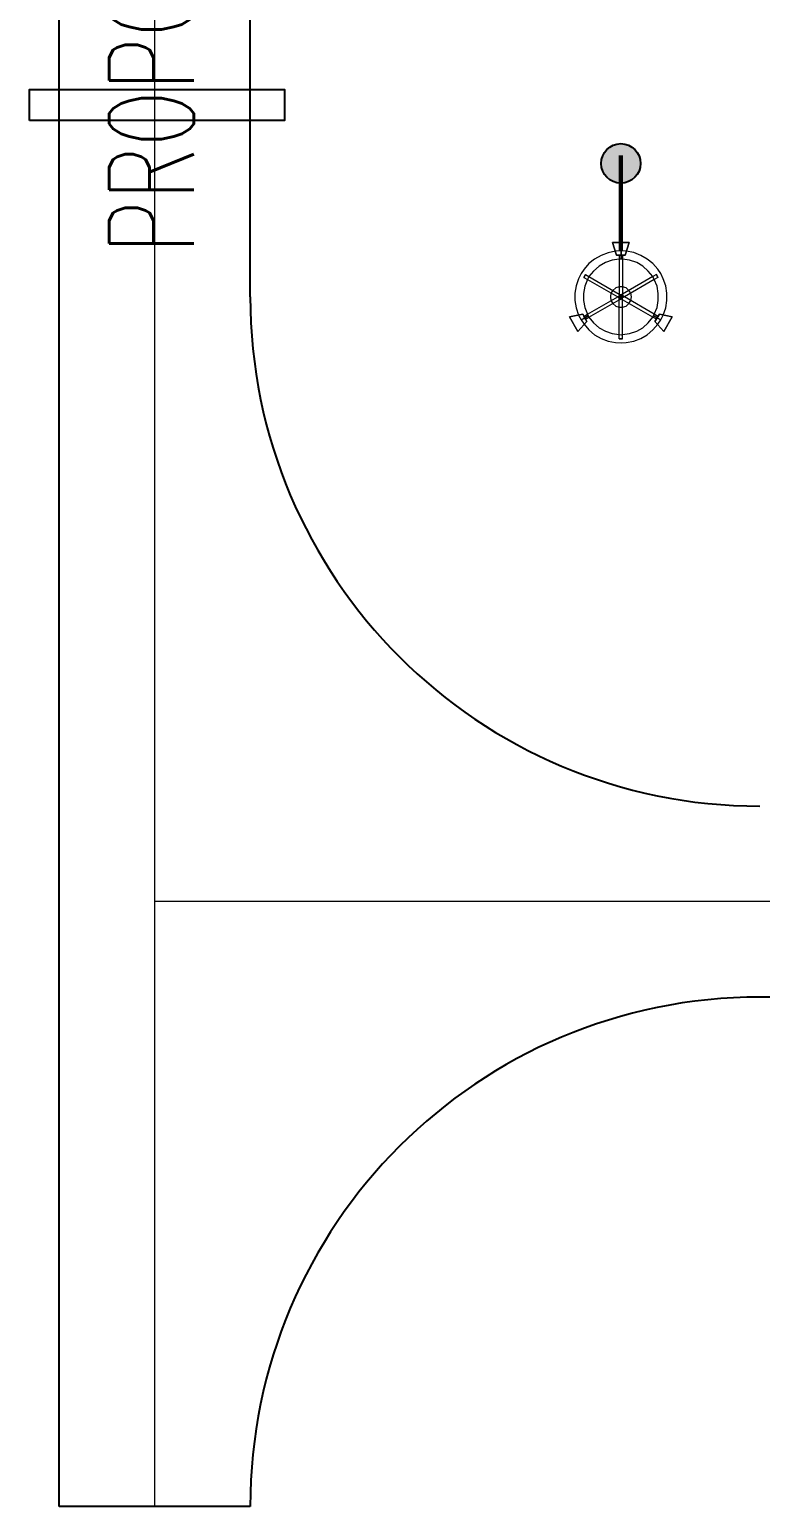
# Model space of a CAD drawing. Header units: inches. Extents: x 517790 to 538444, y 301815 to 302461.
# Drawn here: x 517896.62 to 517913.83, y 302287.16 to 302321.96 of the extents above; entities that cross this region are included whole.
import ezdxf
from ezdxf.enums import TextEntityAlignment as Align

# ---------------------------------------------------------------- set-up
doc = ezdxf.new("R2010")
doc.units = ezdxf.units.IN
doc.header["$MEASUREMENT"] = 0
doc.linetypes.add('DASHDOT', pattern=[25.4, 12.7, -6.35, 0, -6.35])
doc.layers.add('Layer 1', color=7, linetype='Continuous')
doc.layers.add('电气-接地设计-接地线', color=3, linetype='接地线')
doc.layers.add('Layout', color=6, linetype='Continuous', lineweight=15)
doc.styles.add('EESLTYPE', font='TXT.shx')
doc.styles.add('HZTXT', font='simplexs.shx', dxfattribs={"width": 0.7, "bigfont": 'hztxt.shx'})
doc.linetypes.add('接地线', pattern='A,500,["/",EESLTYPE,S=200,R=0,X=0,Y=-100],-200,60,-200', length=960)

# ---------------------------------------------------------------- blocks, each defined once
blk = doc.blocks.new('Tower Light')
at = {"layer": 'Layer 1', "color": 1, "lineweight": 5}
for points in [[(-0.0167, 0.208), (-0.05, 0.2013), (-0.08, 0.1896), (-0.11, 0.173), (-0.135, 0.153), (-0.1567, 0.128)], [(0.0083, 0.2096), (-0.0167, 0.208)], [(0.0317, 0.208), (0.0083, 0.2096)], [(0.1733, 0.128), (0.15, 0.153), (0.125, 0.173), (0.0967, 0.1896), (0.065, 0.203), (0.0317, 0.208)], [(0.0083, 0.173), (0, 0.173), (-0.0317, 0.168), (-0.0617, 0.158), (-0.09, 0.1413), (-0.115, 0.1196), (-0.135, 0.0946), (-0.1383, 0.088)], [(0, 0.1913), (0, 0.0046)], [(0.1533, 0.088), (0.15, 0.0946), (0.13, 0.1196), (0.105, 0.1413), (0.0783, 0.158), (0.0467, 0.168), (0.015, 0.173), (0.0083, 0.173)], [(0.015, 0.1913), (0.015, 0.0046)], [(-0.1817, 0.0846), (-0.1917, 0.053), (-0.1983, 0.0213), (-0.1983, -0.012), (-0.1917, -0.0454), (-0.1817, -0.077)], [(-0.17, 0.108), (-0.1817, 0.0846)], [(-0.1567, 0.128), (-0.17, 0.108)], [(-0.1383, 0.088), (-0.1417, 0.0813), (-0.1533, 0.0513), (-0.16, 0.0196), (-0.16, -0.012), (-0.1533, -0.0437), (-0.1417, -0.0737), (-0.1383, -0.0804)], [(-0.1583, 0.0913), (-0.1417, 0.0813), (-0.0067, 0.0046), (0.0033, -0.002)], [(-0.15, 0.1046), (-0.135, 0.0946), (0, 0.0163), (0.0117, 0.0113)], [(0.1667, 0.1046), (0.15, 0.0946), (0.015, 0.0163), (0.0033, 0.0113)], [(0.1733, 0.0913), (0.1567, 0.0813), (0.0233, 0.0046), (0.0117, -0.002)], [(0.1533, -0.0804), (0.1567, -0.0737), (0.17, -0.0437), (0.175, -0.012), (0.175, 0.0196), (0.17, 0.0513), (0.1567, 0.0813), (0.1533, 0.088)], [(0.1867, 0.108), (0.1733, 0.128)], [(0.1967, 0.0846), (0.1867, 0.108)], [(0.1967, -0.077), (0.2083, -0.0454), (0.2133, -0.012), (0.2133, 0.0213), (0.2083, 0.053), (0.1967, 0.0846)], [(-0.1583, -0.0837), (-0.1417, -0.0737), (-0.0067, 0.0046), (0.0033, 0.0113)], [(0.055, 0.0046), (0.0517, 0.0213), (0.0433, 0.033), (0.0317, 0.0446), (0.015, 0.0496), (0, 0.0496), (-0.015, 0.0446), (-0.0283, 0.033), (-0.0367, 0.0213), (-0.0383, 0.0046), (-0.0367, -0.012), (-0.0283, -0.0254), (-0.015, -0.037), (0, -0.042), (0.015, -0.042), (0.0317, -0.037), (0.0433, -0.0254), (0.0517, -0.012), (0.055, 0.0046)], [(-0.0367, 0.0213), (-0.0383, 0.0046), (-0.0367, -0.012)], [(-0.0283, 0.033), (-0.0367, 0.0213)], [(0, 0.0496), (-0.015, 0.0446), (-0.0283, 0.033)], [(0.0167, 0.0046), (0.015, 0.0113), (0.0083, 0.013), (0.0017, 0.0113), (-0.0017, 0.0046), (0.0017, -0.002), (0.0083, -0.0054), (0.015, -0.002), (0.0167, 0.0046), (0.015, 0.0113), (0.0083, 0.013), (0.0017, 0.0113), (-0.0017, 0.0046), (0.0017, -0.002), (0.0083, -0.0054), (0.015, -0.002), (0.0167, 0.0046)], [(0.015, 0.0496), (0, 0.0496)], [(0, -0.1837), (0, 0.0046)], [(0.1733, -0.0837), (0.1567, -0.0737), (0.0233, 0.0046), (0.0117, 0.0113)], [(0.0433, 0.033), (0.0317, 0.0446), (0.015, 0.0496)], [(0.015, -0.1837), (0.015, 0.0046)], [(0.0517, 0.0213), (0.0433, 0.033)], [(0.0517, -0.012), (0.055, 0.0046), (0.0517, 0.0213)], [(-0.15, -0.0954), (-0.135, -0.087), (0, -0.0087), (0.0117, -0.002)], [(-0.0367, -0.012), (-0.0283, -0.0254)], [(-0.0283, -0.0254), (-0.015, -0.037), (0, -0.042)], [(0, -0.042), (0.0083, -0.042)], [(0.1667, -0.0954), (0.15, -0.087), (0.015, -0.0087), (0.0033, -0.002)], [(0.0083, -0.042), (0.015, -0.042)], [(0.015, -0.042), (0.0317, -0.037), (0.0433, -0.0254)], [(0.0433, -0.0254), (0.0517, -0.012)], [(-0.1817, -0.077), (-0.17, -0.0987)], [(-0.17, -0.0987), (-0.1567, -0.1187)], [(-0.1567, -0.1187), (-0.135, -0.1437), (-0.11, -0.1654), (-0.08, -0.182), (-0.05, -0.1937), (-0.0167, -0.2004)], [(-0.1383, -0.0804), (-0.135, -0.087), (-0.115, -0.112), (-0.09, -0.1337), (-0.0617, -0.1487), (-0.0317, -0.1604), (0, -0.1637), (0.0083, -0.1654)], [(0.0083, -0.1654), (0.015, -0.1637), (0.0467, -0.1604), (0.0783, -0.1487), (0.105, -0.1337), (0.13, -0.112), (0.15, -0.087), (0.1533, -0.0804)], [(0.0317, -0.2004), (0.065, -0.1937), (0.0967, -0.182), (0.125, -0.1654), (0.15, -0.1437), (0.1733, -0.1187)], [(0.1867, -0.0987), (0.17, -0.0904), (0.155, -0.0804), (0.1533, -0.0804), (0.1867, -0.0987), (0.17, -0.0904), (0.155, -0.0804), (0.1533, -0.0804), (0.1867, -0.0987)], [(0.1733, -0.1187), (0.1867, -0.0987)], [(0.1867, -0.0987), (0.1967, -0.077)], [(-0.0167, -0.2004), (0.0083, -0.202)], [(0.0083, -0.202), (0.0317, -0.2004)]]:
    blk.add_lwpolyline(points, dxfattribs=at)
for points, knots in [([(-0.0117, 0.1913), (-0.0117, 0.1913), (-0.03, 0.248), (-0.03, 0.248), (-0.03, 0.248), (-0.0117, 0.1913), (-0.0117, 0.1913)], [0, 0, 0, 0, 1, 1, 1, 2, 2, 2, 2]), ([(-0.03, 0.248), (-0.03, 0.248), (0.045, 0.248), (0.045, 0.248), (0.045, 0.248), (-0.03, 0.248), (-0.03, 0.248)], [0, 0, 0, 0, 1, 1, 1, 2, 2, 2, 2]), ([(0.045, 0.248), (0.045, 0.248), (-0.03, 0.248), (-0.03, 0.248), (-0.03, 0.248), (0.045, 0.248), (0.045, 0.248)], [0, 0, 0, 0, 1, 1, 1, 2, 2, 2, 2]), ([(-0.03, 0.248), (-0.03, 0.248), (-0.0117, 0.1913), (-0.0117, 0.1913), (-0.0117, 0.1913), (-0.03, 0.248), (-0.03, 0.248)], [0, 0, 0, 0, 1, 1, 1, 2, 2, 2, 2]), ([(0.0083, 0.2096), (0.0083, 0.2096), (0.0083, 0.173), (0.0083, 0.173), (0.0083, 0.173), (0.0083, 0.2096), (0.0083, 0.2096), (0.0083, 0.2096), (0.0083, 0.173), (0.0083, 0.173), (0.0083, 0.173), (0.0083, 0.2096), (0.0083, 0.2096)], [0, 0, 0, 0, 1, 1, 1, 2, 2, 2, 3, 3, 3, 4, 4, 4, 4]), ([(0.0267, 0.1913), (0.0267, 0.1913), (0.045, 0.248), (0.045, 0.248), (0.045, 0.248), (0.0267, 0.1913), (0.0267, 0.1913)], [0, 0, 0, 0, 1, 1, 1, 2, 2, 2, 2]), ([(0.045, 0.248), (0.045, 0.248), (0.0267, 0.1913), (0.0267, 0.1913), (0.0267, 0.1913), (0.045, 0.248), (0.045, 0.248)], [0, 0, 0, 0, 1, 1, 1, 2, 2, 2, 2]), ([(-0.0117, 0.1913), (-0.0117, 0.1913), (0.0267, 0.1913), (0.0267, 0.1913), (0.0267, 0.1913), (-0.0117, 0.1913), (-0.0117, 0.1913)], [0, 0, 0, 0, 1, 1, 1, 2, 2, 2, 2]), ([(0.0267, 0.1913), (0.0267, 0.1913), (-0.0117, 0.1913), (-0.0117, 0.1913), (-0.0117, 0.1913), (0.0267, 0.1913), (0.0267, 0.1913)], [0, 0, 0, 0, 1, 1, 1, 2, 2, 2, 2]), ([(0.0083, 0.1913), (0.0083, 0.1913), (0.015, 0.1913), (0.015, 0.1913), (0.015, 0.1913), (0, 0.1913), (0, 0.1913), (0, 0.1913), (0.015, 0.1913), (0.015, 0.1913), (0.015, 0.1913), (0, 0.1913), (0, 0.1913), (0, 0.1913), (0.0083, 0.1913), (0.0083, 0.1913)], [0, 0, 0, 0, 1, 1, 1, 2, 2, 2, 3, 3, 3, 4, 4, 4, 5, 5, 5, 5]), ([(-0.15, 0.1046), (-0.15, 0.1046), (-0.1583, 0.0913), (-0.1583, 0.0913), (-0.1583, 0.0913), (-0.15, 0.1046), (-0.15, 0.1046)], [0, 0, 0, 0, 1, 1, 1, 2, 2, 2, 2]), ([(0.1667, 0.1046), (0.1667, 0.1046), (0.1733, 0.0913), (0.1733, 0.0913), (0.1733, 0.0913), (0.1667, 0.1046), (0.1667, 0.1046)], [0, 0, 0, 0, 1, 1, 1, 2, 2, 2, 2]), ([(0.0083, 0.0046), (0.0083, 0.0046), (0.0033, 0.0113), (0.0033, 0.0113), (0.0033, 0.0113), (0.0117, -0.002), (0.0117, -0.002), (0.0117, -0.002), (0.0083, 0.0046), (0.0083, 0.0046), (0.0083, 0.0046), (0.0117, -0.002), (0.0117, -0.002), (0.0117, -0.002), (0.0033, 0.0113), (0.0033, 0.0113), (0.0033, 0.0113), (0.0083, 0.0046), (0.0083, 0.0046), (0.0083, 0.0046), (0.0033, -0.002), (0.0033, -0.002), (0.0033, -0.002), (0.0117, 0.0113), (0.0117, 0.0113), (0.0117, 0.0113), (0.0083, 0.0046), (0.0083, 0.0046), (0.0083, 0.0046), (0.0117, 0.0113), (0.0117, 0.0113), (0.0117, 0.0113), (0.0033, -0.002), (0.0033, -0.002), (0.0033, -0.002), (0.0083, 0.0046), (0.0083, 0.0046), (0.0083, 0.0046), (0.015, 0.0046), (0.015, 0.0046), (0.015, 0.0046), (0, 0.0046), (0, 0.0046), (0, 0.0046), (0.0083, 0.0046), (0.0083, 0.0046), (0.0083, 0.0046), (0, 0.0046), (0, 0.0046), (0, 0.0046), (0.015, 0.0046), (0.015, 0.0046), (0.015, 0.0046), (0.0083, 0.0046), (0.0083, 0.0046)], [0, 0, 0, 0, 1, 1, 1, 2, 2, 2, 3, 3, 3, 4, 4, 4, 5, 5, 5, 6, 6, 6, 7, 7, 7, 8, 8, 8, 9, 9, 9, 10, 10, 10, 11, 11, 11, 12, 12, 12, 13, 13, 13, 14, 14, 14, 15, 15, 15, 16, 16, 16, 17, 17, 17, 18, 18, 18, 18]), ([(-0.2217, -0.0854), (-0.2217, -0.0854), (-0.1633, -0.0737), (-0.1633, -0.0737), (-0.1633, -0.0737), (-0.2217, -0.0854), (-0.2217, -0.0854)], [0, 0, 0, 0, 1, 1, 1, 2, 2, 2, 2]), ([(-0.1633, -0.0737), (-0.1633, -0.0737), (-0.2217, -0.0854), (-0.2217, -0.0854), (-0.2217, -0.0854), (-0.1633, -0.0737), (-0.1633, -0.0737)], [0, 0, 0, 0, 1, 1, 1, 2, 2, 2, 2]), ([(-0.185, -0.1504), (-0.185, -0.1504), (-0.2217, -0.0854), (-0.2217, -0.0854), (-0.2217, -0.0854), (-0.185, -0.1504), (-0.185, -0.1504)], [0, 0, 0, 0, 1, 1, 1, 2, 2, 2, 2]), ([(-0.2217, -0.0854), (-0.2217, -0.0854), (-0.185, -0.1504), (-0.185, -0.1504), (-0.185, -0.1504), (-0.2217, -0.0854), (-0.2217, -0.0854)], [0, 0, 0, 0, 1, 1, 1, 2, 2, 2, 2]), ([(-0.185, -0.1504), (-0.185, -0.1504), (-0.145, -0.1054), (-0.145, -0.1054), (-0.145, -0.1054), (-0.185, -0.1504), (-0.185, -0.1504)], [0, 0, 0, 0, 1, 1, 1, 2, 2, 2, 2]), ([(-0.145, -0.1054), (-0.145, -0.1054), (-0.185, -0.1504), (-0.185, -0.1504), (-0.185, -0.1504), (-0.145, -0.1054), (-0.145, -0.1054)], [0, 0, 0, 0, 1, 1, 1, 2, 2, 2, 2]), ([(-0.155, -0.0904), (-0.155, -0.0904), (-0.1383, -0.0804), (-0.1383, -0.0804), (-0.1383, -0.0804), (-0.14, -0.0804), (-0.14, -0.0804), (-0.14, -0.0804), (-0.155, -0.0904), (-0.155, -0.0904), (-0.155, -0.0904), (-0.17, -0.0987), (-0.17, -0.0987), (-0.17, -0.0987), (-0.155, -0.0904), (-0.155, -0.0904), (-0.155, -0.0904), (-0.1383, -0.0804), (-0.1383, -0.0804), (-0.1383, -0.0804), (-0.14, -0.0804), (-0.14, -0.0804), (-0.14, -0.0804), (-0.155, -0.0904), (-0.155, -0.0904), (-0.155, -0.0904), (-0.17, -0.0987), (-0.17, -0.0987), (-0.17, -0.0987), (-0.155, -0.0904), (-0.155, -0.0904)], [0, 0, 0, 0, 1, 1, 1, 2, 2, 2, 3, 3, 3, 4, 4, 4, 5, 5, 5, 6, 6, 6, 7, 7, 7, 8, 8, 8, 9, 9, 9, 10, 10, 10, 10]), ([(-0.1633, -0.0737), (-0.1633, -0.0737), (-0.145, -0.1054), (-0.145, -0.1054), (-0.145, -0.1054), (-0.1633, -0.0737), (-0.1633, -0.0737)], [0, 0, 0, 0, 1, 1, 1, 2, 2, 2, 2]), ([(-0.145, -0.1054), (-0.145, -0.1054), (-0.1633, -0.0737), (-0.1633, -0.0737), (-0.1633, -0.0737), (-0.145, -0.1054), (-0.145, -0.1054)], [0, 0, 0, 0, 1, 1, 1, 2, 2, 2, 2]), ([(-0.15, -0.0954), (-0.15, -0.0954), (-0.1583, -0.0837), (-0.1583, -0.0837), (-0.1583, -0.0837), (-0.15, -0.0954), (-0.15, -0.0954)], [0, 0, 0, 0, 1, 1, 1, 2, 2, 2, 2]), ([(0.16, -0.1054), (0.16, -0.1054), (0.18, -0.0737), (0.18, -0.0737), (0.18, -0.0737), (0.16, -0.1054), (0.16, -0.1054)], [0, 0, 0, 0, 1, 1, 1, 2, 2, 2, 2]), ([(0.18, -0.0737), (0.18, -0.0737), (0.2367, -0.0854), (0.2367, -0.0854), (0.2367, -0.0854), (0.18, -0.0737), (0.18, -0.0737), (0.18, -0.0737), (0.16, -0.1054), (0.16, -0.1054), (0.16, -0.1054), (0.18, -0.0737), (0.18, -0.0737)], [0, 0, 0, 0, 1, 1, 1, 2, 2, 2, 3, 3, 3, 4, 4, 4, 4]), ([(0.16, -0.1054), (0.16, -0.1054), (0.2, -0.1504), (0.2, -0.1504), (0.2, -0.1504), (0.16, -0.1054), (0.16, -0.1054)], [0, 0, 0, 0, 1, 1, 1, 2, 2, 2, 2]), ([(0.2, -0.1504), (0.2, -0.1504), (0.16, -0.1054), (0.16, -0.1054), (0.16, -0.1054), (0.2, -0.1504), (0.2, -0.1504)], [0, 0, 0, 0, 1, 1, 1, 2, 2, 2, 2]), ([(0.1733, -0.0837), (0.1733, -0.0837), (0.1667, -0.0954), (0.1667, -0.0954), (0.1667, -0.0954), (0.1733, -0.0837), (0.1733, -0.0837)], [0, 0, 0, 0, 1, 1, 1, 2, 2, 2, 2]), ([(0.2367, -0.0854), (0.2367, -0.0854), (0.18, -0.0737), (0.18, -0.0737), (0.18, -0.0737), (0.2367, -0.0854), (0.2367, -0.0854), (0.2367, -0.0854), (0.2, -0.1504), (0.2, -0.1504), (0.2, -0.1504), (0.2367, -0.0854), (0.2367, -0.0854)], [0, 0, 0, 0, 1, 1, 1, 2, 2, 2, 3, 3, 3, 4, 4, 4, 4]), ([(0.2, -0.1504), (0.2, -0.1504), (0.2367, -0.0854), (0.2367, -0.0854), (0.2367, -0.0854), (0.2, -0.1504), (0.2, -0.1504)], [0, 0, 0, 0, 1, 1, 1, 2, 2, 2, 2]), ([(0.015, -0.1837), (0.015, -0.1837), (0, -0.1837), (0, -0.1837), (0, -0.1837), (0.015, -0.1837), (0.015, -0.1837)], [0, 0, 0, 0, 1, 1, 1, 2, 2, 2, 2])]:
    blk.add_open_spline(points, degree=3, knots=knots, dxfattribs=at)
blk = doc.blocks.new('PTJD2')
at = {"linetype": 'Continuous'}
blk.add_hatch(color=0, dxfattribs=at).paths.add_polyline_path([(150, 0, 1), (-150, 0, 1)])
at = {"color": 0, "linetype": 'Continuous'}
blk.add_circle((0, 0), 150, dxfattribs=at)

msp = doc.modelspace()

# ---------------------------------------------------------------- linework, layer by layer
at = {"layer": 'Layout', "color": 9, "lineweight": -3}
for p, q in [((517901.817, 302315.665), (517901.817, 302359.692)), ((517897.317, 302287.165), (517897.317, 302344.746)), ((517943.616, 302299.165), (517913.817, 302299.165)), ((517901.817, 302287.165), (517897.317, 302287.165))]:
    msp.add_line(p, q, dxfattribs=at)
at = {"layer": 'Layout', "color": 9, "linetype": 'DASHDOT', "ltscale": 5}
for p, q in [((517899.567, 302287.165), (517899.567, 302357.836)), ((517943.616, 302301.415), (517899.567, 302301.415))]:
    msp.add_line(p, q, dxfattribs=at)
at = {"layer": 'Layout', "color": 9, "lineweight": -3}
for centre, start, end in [((517913.817, 302315.665), 180, 270), ((517913.817, 302287.165), 90, 180)]:
    msp.add_arc(centre, 12, start, end, dxfattribs=at)
at = {"layer": '电气-接地设计-接地线', "color": 6, "linetype": 'Continuous'}
msp.add_lwpolyline([(517896.62, 302319.814), (517896.62, 302320.544), (517902.62, 302320.544), (517902.62, 302319.814)], close=True, dxfattribs=at)
at = {"layer": '电气-接地设计-接地线', "color": 1, "linetype": '接地线', "ltscale": 0.005, "const_width": 0.103}
msp.add_lwpolyline([(517910.544, 302318.997), (517910.544, 302316.745)], dxfattribs=at)

# ---------------------------------------------------------------- block references
at = {"xscale": 5.265681348405886, "yscale": 5.265681348405886, "zscale": 5.265681348405886}
msp.add_blockref('Tower Light', (517910.504, 302315.64), dxfattribs=at)
at = {"layer": '电气-接地设计-接地线', "color": 1, "xscale": 0.003099962358235064, "yscale": 0.003099962358235064, "zscale": 0.001033320786078354, "rotation": 89.99999999999999}
msp.add_blockref('PTJD2', (517910.544, 302318.807), dxfattribs=at)

# ---------------------------------------------------------------- texts
at = {"layer": 'Layout', "color": 9, "style": 'HZTXT', "width": 0.7}
msp.add_text('PROPOSED ROAD', height=1.99998, rotation=90, dxfattribs=at).set_placement((517900.492, 302324.63), align=Align.CENTER)

doc.saveas('drawing.dxf')
